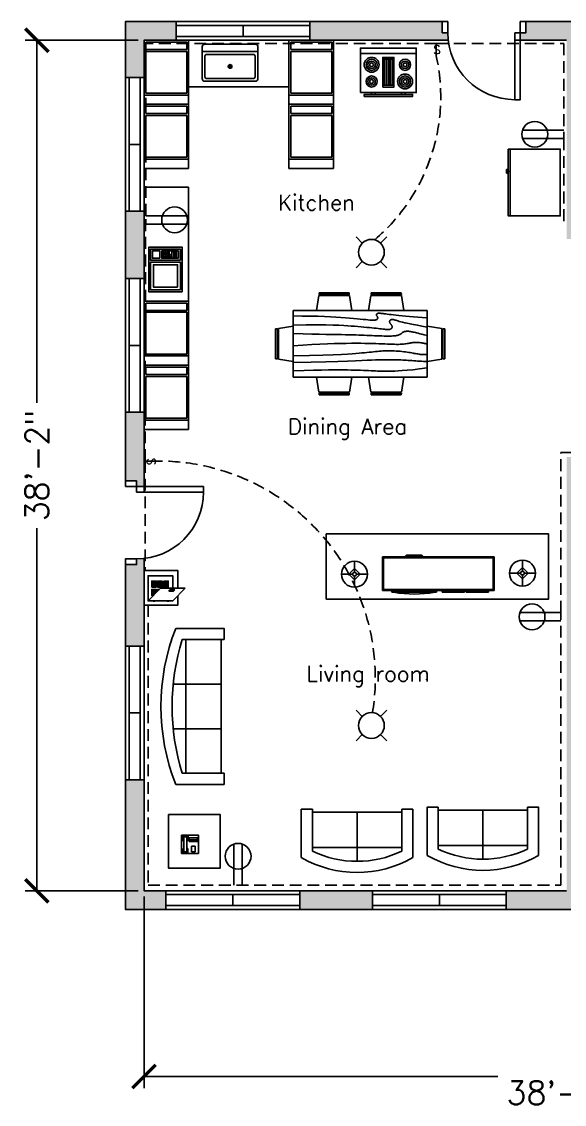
# Model space of a CAD drawing. Header units: inches. Extents: x 1316 to 2457, y 1792 to 2375.
# Drawn here: x 1858 to 2150, y 1792 to 2375 of the extents above; entities that cross this region are included whole.
import ezdxf

# ---------------------------------------------------------------- set-up
doc = ezdxf.new("R2010")
doc.units = ezdxf.units.IN
doc.linetypes.add('HIDDEN', pattern=[9.525, 6.35, -3.175])
for name, color, linetype in [('Blocks', 4, 'Continuous'), ('Dim', 11, 'Continuous'), ('Door', 6, 'Continuous'), ('Electrical', 50, 'Continuous'), ('Electrical Hidden', 110, 'HIDDEN'), ('Hatches', 3, 'Continuous'), ('Text', 40, 'Continuous'), ('Window', 30, 'Continuous')]:
    doc.layers.add(name, color=color, linetype=linetype)
doc.styles.get("Standard").update_dxf_attribs({"font": 'simplex.shx'})
doc.dimstyles.new('Dim', dxfattribs={"dimscale": 5, "dimtxt": 2.5, "dimasz": 2.5, "dimexe": 1.25, "dimexo": 0.625, "dimtad": 0, "dimlunit": 4, "dimtxsty": 'Standard', "dimblk": 'ARCHTICK', "dimcen": 2.5, "dimadec": 0, "dimazin": 0, "dimtfac": 1, "dimtmove": 0, "dimatfit": 3, "dimfxl": 1, "dimarcsym": 0})

# ---------------------------------------------------------------- blocks, each defined once
blk = doc.blocks.new('Window2')
at = {"layer": 'Window'}
for p, q in [((-72, 10), (0, 10)), ((-72, 0), (-72, 10)), ((-72, 8), (0, 8)), ((-36, 8), (-36, 2)), ((0, 10), (0, 0)), ((0, 2), (-72, 2)), ((0, 0), (-72, 0))]:
    blk.add_line(p, q, dxfattribs=at)
blk = doc.blocks.new('Door1')
at = {"layer": 'Door'}
for points in [[(-6, 6), (-3, 6), (-3, 42), (-6, 42)], [(-45, 0), (-42, 0), (-42, 6), (-45, 6)], [(-3, 0), (0, 0), (0, 6), (-3, 6)]]:
    blk.add_lwpolyline(points, close=True, dxfattribs=at)
blk.add_arc((-6, 6), 36, 90, 180, dxfattribs=at)
blk = doc.blocks.new('Dining Set - 36 x 72 in.')
at = {"linetype": 'Continuous'}
for p, q in [((-22.2343, 26.00059), (-23.4847, 17.99762)), ((-22.2304, 26), (-5.7608, 26)), ((-22, 27.5), (-22.1562, 26.50042)), ((-5.8416, 26.5), (-22.1534, 26.5)), ((-22, 27.5), (-6, 27.5)), ((-5.8437, 26.49966), (-6, 27.5)), ((-4.5152, 17.99762), (-5.7655, 25.99926)), ((5.7657, 26.00059), (4.5153, 17.99762)), ((5.7696, 26), (22.2392, 26)), ((6, 27.5), (5.8438, 26.50042)), ((22.1584, 26.5), (5.8466, 26.5)), ((6, 27.5), (22, 27.5)), ((22.1563, 26.49966), (22, 27.5)), ((23.4848, 17.99762), (22.2345, 25.99926)), ((36, 18), (-36, 18)), ((-36, 18), (-36, -18)), ((36, -18), (36, 18)), ((-45.5, 8), (-44.5004, 8.15617)), ((-45.5, 8), (-45.5, -8)), ((-44.5, -8.15843), (-44.5, 8.15338)), ((-44.0006, 8.23428), (-35.9976, 9.48474)), ((-44, 8.23041), (-44, -8.23915)), ((44.0006, 8.23428), (35.9976, 9.48474)), ((44, 8.23041), (44, -8.23915)), ((44.5, -8.15843), (44.5, 8.15338)), ((45.5, 8), (44.5005, 8.15617)), ((45.5, 8), (45.5, -8)), ((-44.4997, -8.15631), (-45.5, -8)), ((-35.9976, -9.48476), (-43.9993, -8.2345)), ((35.9976, -9.48476), (43.9993, -8.2345)), ((44.4997, -8.15631), (45.5, -8)), ((-36, -18), (36, -18)), ((-22.2343, -26.0006), (-23.4847, -17.99762)), ((-4.5152, -17.99762), (-5.7655, -25.99928)), ((5.7657, -26.0006), (4.5153, -17.99762)), ((23.4848, -17.99762), (22.2345, -25.99928)), ((-22.2304, -26), (-5.7608, -26)), ((-22, -27.5), (-22.1562, -26.50044)), ((-5.8416, -26.5), (-22.1534, -26.5)), ((-22, -27.5), (-6, -27.5)), ((-5.8437, -26.49967), (-6, -27.5)), ((5.7696, -26), (22.2392, -26)), ((6, -27.5), (5.8438, -26.50044)), ((22.1584, -26.5), (5.8466, -26.5)), ((6, -27.5), (22, -27.5)), ((22.1563, -26.49967), (22, -27.5))]:
    blk.add_line(p, q, dxfattribs=at)
for points in [[(-36, 15), (-31.1772, 14.97754), (-26.8079, 14.91406), (-22.8538, 14.81543), (-19.276, 14.6875), (-16.0362, 14.53613), (-13.0957, 14.36718), (-10.4159, 14.18652), (-7.9583, 14), (-5.6904, 13.81315), (-3.6035, 13.63021), (-1.6954, 13.45508), (0.0365, 13.29166), (1.5945, 13.14388), (2.9811, 13.01562), (4.1988, 12.9108), (5.25, 12.83333), (6.1393, 12.78613), (6.8802, 12.76823), (7.4883, 12.77767), (7.9792, 12.8125), (8.3685, 12.87077), (8.6719, 12.95052), (8.9049, 13.0498), (9.0833, 13.16666), (9.2205, 13.29899), (9.3216, 13.44401), (9.3895, 13.59879), (9.4271, 13.76041), (9.4373, 13.92594), (9.4232, 14.09245), (9.3875, 14.257), (9.3333, 14.41666), (9.2638, 14.56917), (9.1836, 14.71484), (9.0975, 14.85465), (9.0104, 14.98958), (8.9272, 15.1206), (8.8529, 15.2487), (8.7922, 15.37483), (8.75, 15.5), (8.7305, 15.62467), (8.7344, 15.74739), (8.7617, 15.86621), (8.8125, 15.97916), (8.8867, 16.08431), (8.9844, 16.17968), (9.1055, 16.26334), (9.25, 16.33333), (9.4189, 16.38802), (9.6172, 16.42708), (9.8506, 16.45052), (10.125, 16.45833), (10.4463, 16.45052), (10.8203, 16.42708), (11.2529, 16.38802), (11.75, 16.33333), (12.3184, 16.26318), (12.9694, 16.17838), (13.7151, 16.07991), (14.5677, 15.96875), (15.5395, 15.84586), (16.6426, 15.71224), (17.8893, 15.56884), (19.2917, 15.41666), (20.859, 15.25667), (22.5879, 15.08984), (24.4721, 14.91715), (26.5052, 14.73958), (28.6809, 14.5581), (30.9929, 14.3737), (33.4347, 14.18733), (36, 14)], [(-36, 10), (-28.9766, 10.14274), (-23.1725, 10.20442), (-18.4241, 10.19775), (-14.5677, 10.13541), (-11.4399, 10.03011), (-8.877, 9.89453), (-6.7154, 9.74137), (-4.7917, 9.58333), (-2.9698, 9.43082), (-1.2246, 9.28515), (0.4415, 9.14534), (2.026, 9.01041), (3.5266, 8.87939), (4.9408, 8.7513), (6.266, 8.62516), (7.5, 8.5), (8.6411, 8.37549), (9.6914, 8.2539), (10.6538, 8.13818), (11.5312, 8.03125), (12.3267, 7.93603), (13.043, 7.85547), (13.6831, 7.79248), (14.25, 7.75), (14.7471, 7.7303), (15.1797, 7.73307), (15.5537, 7.75732), (15.875, 7.80208), (16.1494, 7.86637), (16.3828, 7.94922), (16.5811, 8.04964), (16.75, 8.16666), (16.8944, 8.29915), (17.0143, 8.44531), (17.1089, 8.60319), (17.1771, 8.77083), (17.218, 8.94629), (17.2305, 9.1276), (17.2137, 9.31282), (17.1667, 9.5), (17.0895, 9.6875), (16.987, 9.875), (16.8649, 10.0625), (16.7292, 10.25), (16.5856, 10.4375), (16.4401, 10.625), (16.2985, 10.8125), (16.1667, 11), (16.05, 11.18733), (15.9518, 11.3737), (15.8752, 11.5581), (15.8229, 11.73958), (15.798, 11.91715), (15.8034, 12.08984), (15.842, 12.25667), (15.9167, 12.41666), (16.0295, 12.56836), (16.1784, 12.70833), (16.3605, 12.83268), (16.5729, 12.9375), (16.8127, 13.01888), (17.0768, 13.07291), (17.3625, 13.0957), (17.6667, 13.08333), (17.9894, 13.03312), (18.3418, 12.94726), (18.7382, 12.82918), (19.1927, 12.68229), (19.7195, 12.51001), (20.3327, 12.31575), (21.0465, 12.10294), (21.875, 11.875), (22.8357, 11.63354), (23.959, 11.37304), (25.2786, 11.08618), (26.8282, 10.76562), (28.6414, 10.40405), (30.752, 9.99414), (33.1936, 9.52856), (36, 9)], [(-36, 5.5), (-30.7157, 5.3348), (-26.069, 5.20963), (-21.9946, 5.11767), (-18.4271, 5.05208), (-15.3009, 5.00602), (-12.5508, 4.97265), (-10.1112, 4.94515), (-7.9167, 4.91666), (-5.909, 4.88167), (-4.0586, 4.83984), (-2.3429, 4.79215), (-0.7396, 4.73958), (0.7739, 4.6831), (2.22, 4.6237), (3.6213, 4.56233), (5, 4.5), (6.373, 4.43782), (7.7344, 4.3776), (9.0723, 4.32129), (10.375, 4.27083), (11.6309, 4.22819), (12.8281, 4.19531), (13.9551, 4.17415), (15, 4.16666), (15.954, 4.17448), (16.819, 4.19791), (17.6001, 4.23698), (18.3021, 4.29166), (18.9299, 4.36198), (19.4883, 4.44791), (19.9823, 4.54948), (20.4167, 4.66666), (20.7969, 4.79899), (21.1302, 4.94401), (21.4245, 5.09879), (21.6875, 5.26041), (21.9271, 5.42594), (22.1511, 5.59245), (22.3672, 5.757), (22.5834, 5.91666), (22.8065, 6.06868), (23.0404, 6.21093), (23.2879, 6.34147), (23.5521, 6.45833), (23.8358, 6.55957), (24.142, 6.64323), (24.4735, 6.70735), (24.8334, 6.75), (25.2235, 6.76969), (25.642, 6.76692), (26.0858, 6.74267), (26.5521, 6.69791), (27.0379, 6.63362), (27.5404, 6.55078), (28.0565, 6.45036), (28.5834, 6.33333), (29.1242, 6.19987), (29.7071, 6.04687), (30.3661, 5.87044), (31.1354, 5.66666), (32.0493, 5.43164), (33.142, 5.16146), (34.4475, 4.85221), (36, 4.5)], [(-36, -1), (-30.7915, -0.6591), (-26.0195, -0.38216), (-21.6519, -0.16284), (-17.6563, 0.00521), (-14.0005, 0.12833), (-10.6523, 0.21289), (-7.5796, 0.26522), (-4.75, 0.29166), (-2.134, 0.29793), (0.2878, 0.28711), (2.5317, 0.26163), (4.6146, 0.22396), (6.5529, 0.17651), (8.3633, 0.12174), (10.0623, 0.06209), (11.6667, 0), (13.1899, -0.06201), (14.6341, -0.1211), (15.9982, -0.17432), (17.2813, -0.21875), (18.4823, -0.25147), (19.6003, -0.26953), (20.6343, -0.27002), (21.5834, -0.25), (22.4481, -0.20768), (23.2357, -0.14584), (23.9549, -0.06836), (24.6146, 0.02083), (25.2235, 0.11784), (25.7904, 0.21875), (26.3241, 0.31966), (26.8334, 0.41666), (27.3265, 0.50618), (27.8099, 0.58593), (28.2894, 0.65397), (28.7709, 0.70833), (29.2601, 0.74707), (29.763, 0.76823), (30.2855, 0.76985), (30.8334, 0.75), (31.4088, 0.70784), (31.9994, 0.64713), (32.589, 0.57275), (33.1615, 0.48958), (33.7008, 0.4025), (34.1908, 0.3164), (34.6153, 0.23616), (34.9584, 0.16666), (35.2099, 0.11165), (35.3848, 0.07031), (35.504, 0.04069), (35.5886, 0.02083), (35.6594, 0.00879), (35.7377, 0.0026), (35.8442, 0.00032), (36, 0)], [(-36, -6.5), (-27.1843, -6.31267), (-20.084, -6.1263), (-14.469, -5.9419), (-10.1094, -5.76042), (-6.7752, -5.58285), (-4.2363, -5.41016), (-2.2629, -5.24333), (-0.625, -5.08334), (0.8708, -4.93099), (2.2715, -4.78646), (3.5872, -4.64974), (4.8281, -4.52084), (6.0046, -4.39974), (7.127, -4.28646), (8.2053, -4.18099), (9.25, -4.08334), (10.2705, -3.99382), (11.2734, -3.91407), (12.2647, -3.84603), (13.25, -3.79167), (14.2354, -3.75293), (15.2266, -3.73177), (16.2295, -3.73015), (17.25, -3.75), (18.2912, -3.79248), (19.3451, -3.85547), (20.4009, -3.93604), (21.4479, -4.03125), (22.4754, -4.13819), (23.4727, -4.25391), (24.4289, -4.37549), (25.3334, -4.5), (26.1785, -4.62492), (26.9694, -4.74935), (27.7145, -4.87281), (28.4219, -4.99479), (29.1, -5.11483), (29.7572, -5.23242), (30.4016, -5.34709), (31.0417, -5.45834), (31.6837, -5.56437), (32.3262, -5.65821), (32.9658, -5.73153), (33.599, -5.77604), (34.2224, -5.78345), (34.8327, -5.74545), (35.4264, -5.65373), (36, -5.5)], [(-36, -10), (-26.4022, -9.81299), (-18.4675, -9.62891), (-11.9839, -9.45069), (-6.7396, -9.28125), (-2.5226, -9.12354), (0.8789, -8.98047), (3.6769, -8.85498), (6.0833, -8.75), (8.2767, -8.66765), (10.3021, -8.60677), (12.1712, -8.56543), (13.8958, -8.54167), (15.4876, -8.53353), (16.9583, -8.53907), (18.3197, -8.55632), (19.5834, -8.58334), (20.7616, -8.61841), (21.8685, -8.66081), (22.9188, -8.71004), (23.9271, -8.76563), (24.9081, -8.82707), (25.8763, -8.89388), (26.8465, -8.96558), (27.8334, -9.04167), (28.8474, -9.12118), (29.8828, -9.20117), (30.93, -9.27824), (31.9792, -9.34896), (33.0205, -9.40991), (34.0443, -9.45768), (35.0407, -9.48885), (36, -9.5)], [(-36, -14.5), (-30.0881, -14.33513), (-25.0332, -14.21224), (-20.7312, -14.12647), (-17.0781, -14.07292), (-13.97, -14.04671), (-11.3027, -14.04297), (-8.9724, -14.05681), (-6.875, -14.08334), (-4.9224, -14.11833), (-3.0905, -14.16016), (-1.3709, -14.20785), (0.2448, -14.26042), (1.7647, -14.3169), (3.1973, -14.3763), (4.5507, -14.43767), (5.8333, -14.5), (7.0554, -14.5621), (8.235, -14.62175), (9.3922, -14.67652), (10.5469, -14.72396), (11.7192, -14.76164), (12.929, -14.78711), (14.1965, -14.79794), (15.5417, -14.79167), (16.9933, -14.76424), (18.6152, -14.70508), (20.4804, -14.60197), (22.6615, -14.44271), (25.2312, -14.21509), (28.2624, -13.9069), (31.8277, -13.50594), (36, -13)]]:
    blk.add_lwpolyline(points, dxfattribs=at)
blk = doc.blocks.new('Sofa - Roundback Loveseat 5 ft.')
at = {"linetype": 'Continuous'}
for p, q in [((-24, -33.99998), (-24, -11.46958)), ((0, -32.44198), (0, -5.99998)), ((24.00004, -33.99998), (24.00004, -11.46958)), ((-23.9998, -13.38178), (23.99986, -13.38178)), ((-24, -32.44198), (24.00004, -32.44198))]:
    blk.add_line(p, q, dxfattribs=at)
for points in [[(-24, -33.99998), (-30, -33.99998), (-30, -7.99998)], [(30.00004, -7.99998), (30.00004, -33.99998), (24.00004, -33.99998)]]:
    blk.add_lwpolyline(points, dxfattribs=at)
for centre, radius, start, end in [((0, -60.24998), 60.24998, 60.13715, 119.8628), ((0, -61.38438), 55.38444, 64.32083, 115.6792)]:
    blk.add_arc(centre, radius, start, end, dxfattribs=at)
blk = doc.blocks.new('Phone - Desk')
at = {"linetype": 'Continuous'}
for p, q in [((-4.5, -5), (-4.5, 5)), ((-4.5, 5), (4.5, 5)), ((-4, 4.5), (-4, 2)), ((-4, 2), (-3.25, 2)), ((-3.75, 4.5), (-3.75, 2.25)), ((-1.25, 4.5), (-3.75, 4.5)), ((-3.75, 2.25), (-3.25, 2.25)), ((-3.25, 4), (-3.25, -4)), ((-3.25, 4), (-1.75, 4)), ((-1.75, -4), (-1.75, 4)), ((-1.75, 2.25), (-1.25, 2.25)), ((-1.75, 2), (-1, 2)), ((-1.25, 2.25), (-1.25, 4.5)), ((-1, 2), (-1, 4.5)), ((4, 3.5), (-0.5, 3.5)), ((-0.5, 3.5), (-0.5, 1.5)), ((-0.5, 2.5), (4, 2.5)), ((-0.5, 1.5), (4, 1.5)), ((4, 1.5), (4, 3.5)), ((4.5, 5), (4.5, -5)), ((4.5, -5), (-4.5, -5)), ((-3.75, -2.25), (-3.25, -2.25)), ((-3.75, -4.5), (-3.75, -2.25)), ((-1.25, -4.5), (-3.75, -4.5)), ((-3.25, -4), (-1.75, -4)), ((-1.75, -2.25), (-1.25, -2.25)), ((-1.25, -2.25), (-1.25, -4.5)), ((2.75, -1), (0.75, -1)), ((0.75, -1), (0.75, -4)), ((0.75, -4), (2.75, -4)), ((2.75, -4), (2.75, -1))]:
    blk.add_line(p, q, dxfattribs=at)
blk = doc.blocks.new('Entertainment Center')
at = {"linetype": 'Continuous'}
for p, q in [((-4, 0), (-5, -1)), ((4, 0), (-4, 0)), ((5, -1), (4, 0)), ((-17, -19), (-17, -1)), ((-17, -1), (43, -1)), ((-16.5, -18.5), (-16.5, -1.5)), ((-16.5, -1.5), (42.5, -1.5)), ((42.5, -1.5), (42.5, -18.5)), ((43, -1), (43, -19)), ((43, -19), (-17, -19)), ((42.5, -18.5), (-16.5, -18.5)), ((-12, -20), (-12, -19)), ((12, -20), (-12, -20)), ((12, -19), (12, -20)), ((15, -20), (15, -19)), ((27, -20), (15, -20)), ((27, -19), (27, -20)), ((28, -20), (28, -19)), ((40, -20), (28, -20)), ((40, -19), (40, -20))]:
    blk.add_line(p, q, dxfattribs=at)
blk.add_arc((0, 40), 61, 259.6111, 280.3889, dxfattribs=at)
blk = doc.blocks.new('Sofa - Roundback 7 ft.')
at = {"linetype": 'Continuous'}
for p, q in [((-36.000027, -34), (-36.000027, -11.4696)), ((-12.00002, -32.4421), (-12.00003, -6.5971)), ((11.99997, -32.4421), (11.99998, -6.5971)), ((35.99998, -34), (35.99998, -11.4696)), ((-35.999844, -13.3819), (35.9998, -13.3819)), ((-36.000027, -32.4421), (35.99998, -32.4421))]:
    blk.add_line(p, q, dxfattribs=at)
for points in [[(-36.000027, -34), (-42.000027, -34), (-42.000027, -8)], [(41.99998, -8), (41.99998, -34), (35.99998, -34)]]:
    blk.add_lwpolyline(points, dxfattribs=at)
for centre, radius, start, end in [((0, -114.25), 114.25, 68.43141, 111.5686), ((-0.00001, -127.1968), 121.1968, 72.72033, 107.2797)]:
    blk.add_arc(centre, radius, start, end, dxfattribs=at)
blk = doc.blocks.new('Lamp - Table')
at = {"linetype": 'Continuous'}
for p, q in [((0, 7), (0, 1)), ((-1, 0), (-7, 0)), ((0, 3), (-3, 0)), ((-3, 0), (0, -3)), ((3, 0), (0, 3)), ((0, -3), (3, 0)), ((1, 0), (7, 0)), ((0, -1), (0, -7))]:
    blk.add_line(p, q, dxfattribs=at)
for radius in [7, 1]:
    blk.add_circle((0, 0), radius, dxfattribs=at)
blk = doc.blocks.new('Range-Oven - 30 in top')
for p, q in [((0, -3), (30, -3)), ((12, -6), (18, -6)), ((13, -20), (13, -6)), ((14, -6), (14, -20)), ((15, -20), (15, -6)), ((16, -6), (16, -20)), ((17, -20), (17, -6)), ((18, -20), (12, -20)), ((6, -24), (6, -25)), ((8, -25), (8, -24)), ((22, -25), (22, -24)), ((24, -24), (24, -25))]:
    blk.add_line(p, q)
for points in [[(0, -24), (0, 0), (30, 0), (30, -24)], [(12, -21), (12, -5), (18, -5), (18, -21)], [(2, -26), (2, -25), (28, -25), (28, -26)]]:
    blk.add_lwpolyline(points, close=True)
for centre, radius in [((6, -9), 4), ((6, -9), 3), ((6, -9), 2), ((6, -9), 1), ((24, -9), 3), ((24, -9), 2), ((24, -9), 1), ((6, -18), 3), ((6, -18), 2), ((6, -18), 1), ((24, -18), 4), ((24, -18), 3), ((24, -18), 2), ((24, -18), 1)]:
    blk.add_circle(centre, radius)
blk = doc.blocks.new('Refrigerator-2 door - 36 in top')
for p, q in [((0, -26.999999), (36, -26.999999)), ((11, -27.999999), (11, -28.999999)), ((11, -28.999999), (13, -28.999999)), ((12, -26.999999), (12, -28.999999)), ((13, -28.999999), (13, -27.999999))]:
    blk.add_line(p, q)
blk.add_lwpolyline([(0, -27.999999), (0, 0), (36, 0), (36, -27.999999)], close=True)
blk = doc.blocks.new('Sink-single - 30 in top')
blk.add_line((-15, -3.999996), (15, -3.999996))
for points in [[(-13.5, 0), (13.5, 0)], [(-15, -18.499996), (-15, -1.5)], [(-12.5, -5.499996), (12.5, -5.499996)], [(15, -1.5), (15, -18.499996)], [(-13.5, -17.499996), (-13.5, -6.499996)], [(13.5, -6.499996), (13.5, -17.499996)], [(13.5, -19.999996), (-13.5, -19.999996)], [(12.5, -18.499996), (-12.5, -18.499996)]]:
    blk.add_lwpolyline(points)
for radius in [1, 0.5]:
    blk.add_circle((0, -11.999996), radius)
for centre, radius, start, end in [((-13.5, -1.5), 1.5, 90, 180), ((-12.5, -6.499996), 1, 90, 180), ((12.5, -6.499996), 1, 0, 90), ((13.5, -1.5), 1.5, 0, 90), ((-13.5, -18.499996), 1.5, 180, 270), ((-12.5, -17.499996), 1, 180, 270), ((12.5, -17.499996), 1, 270, 0), ((13.5, -18.499996), 1.5, 270, 0)]:
    blk.add_arc(centre, radius, start, end)
blk = doc.blocks.new('Base Cabinet 1 Door - 24 in front')
for p, q in [((0, 0), (0, 34.5)), ((0, 34.5), (24, 34.5)), ((1, 29.5), (1, 33.5)), ((1, 33.5), (23, 33.5)), ((1, 29.5), (23, 29.5)), ((23, 33.5), (23, 29.5)), ((24, 34.5), (24, 0)), ((23, 28.5), (1, 28.5)), ((1, 6), (1, 28.5)), ((23, 28.5), (23, 6)), ((23, 6), (1, 6)), ((0, 5), (24, 5)), ((24, 0), (0, 0))]:
    blk.add_line(p, q)
blk = doc.blocks.new('Microwave')
for p, q in [((18, 10), (22, 10)), ((22, 9), (18, 9)), ((18, 8), (22, 8)), ((22, 7), (18, 7)), ((20, 6), (18, 6)), ((19, 7), (19, 11)), ((19, 6), (19, 7)), ((20, 11), (20, 7)), ((20, 7), (20, 6)), ((21, 7), (21, 11))]:
    blk.add_line(p, q)
for points in [[(0, 0), (0, 18), (24, 18), (24, 0)], [(1, 1), (1, 17), (16, 17), (16, 1)], [(2.5, 2.5), (2.5, 15.5), (14.5, 15.5), (14.5, 2.5)], [(17, 1), (17, 17), (23, 17), (23, 1)], [(18, 12), (18, 16), (22, 16), (22, 12)], [(18, 2), (18, 11), (22, 11), (22, 2)], [(18.5, 4.5), (18.5, 5.5), (21.5, 5.5), (21.5, 4.5)], [(18.5, 3), (18.5, 4), (21.5, 4), (21.5, 3)]]:
    blk.add_lwpolyline(points, close=True)
blk = doc.blocks.new('_ArchTick')
at = {"color": 0, "linetype": 'ByBlock', "const_width": 0.15}
blk.add_lwpolyline([(-0.5, -0.5), (0.5, 0.5)], dxfattribs=at)
blk = doc.blocks.new('*D28')
at = {"layer": 'Defpoints', "color": 0, "transparency": 16777216}
for p in [(1923.57, 1907.1), (2384.37, 1907.1), (2384.37, 1807.13)]:
    blk.add_point(p, dxfattribs=at)
at = {"layer": 'Dim', "color": 0, "lineweight": -2, "transparency": 16777216}
for p, q in [((1923.57, 1903.97), (1923.57, 1800.88)), ((2384.37, 1903.97), (2384.37, 1800.88)), ((1923.57, 1807.13), (2113.94, 1807.13)), ((2384.37, 1807.13), (2194, 1807.13))]:
    blk.add_line(p, q, dxfattribs=at)
at = {"layer": 'Dim', "color": 0, "lineweight": -2, "transparency": 16777216, "xscale": 12.5, "yscale": 12.5, "zscale": 12.5, "rotation": 180}
blk.add_blockref('_ArchTick', (1923.57, 1807.13), dxfattribs=at)
at = {"layer": 'Dim', "color": 0, "lineweight": -2, "transparency": 16777216, "xscale": 12.5, "yscale": 12.5, "zscale": 12.5}
blk.add_blockref('_ArchTick', (2384.37, 1807.13), dxfattribs=at)
at = {"layer": 'Dim', "color": 0, "transparency": 16777216, "insert": (2153.97, 1807.13), "char_height": 12.5, "attachment_point": 5}
blk.add_mtext('38\'-4{\\H1x;\\S3/4;}"', dxfattribs=at)
blk = doc.blocks.new('*D33')
at = {"layer": 'Defpoints', "color": 0, "transparency": 16777216}
for p in [(1923.57, 2365.02), (1865.94, 1907.1), (1923.57, 1907.1)]:
    blk.add_point(p, dxfattribs=at)
at = {"layer": 'Dim', "color": 0, "lineweight": -2, "transparency": 16777216}
for p, q in [((1920.44, 2365.02), (1859.69, 2365.02)), ((1865.94, 2365.02), (1865.94, 2169.84)), ((1865.94, 1907.1), (1865.94, 2102.28)), ((1920.44, 1907.1), (1859.69, 1907.1))]:
    blk.add_line(p, q, dxfattribs=at)
at = {"layer": 'Dim', "color": 0, "lineweight": -2, "transparency": 16777216, "xscale": 12.5, "yscale": 12.5, "zscale": 12.5}
for p, rotation in [((1865.94, 2365.02), 90), ((1865.94, 1907.1), 270)]:
    blk.add_blockref('_ArchTick', p, dxfattribs=dict(at, rotation=rotation))
at = {"layer": 'Dim', "color": 0, "transparency": 16777216, "insert": (1865.94, 2136.06), "char_height": 12.5, "attachment_point": 5, "rotation": 90}
blk.add_mtext('38\'-2"', dxfattribs=at)
blk = doc.blocks.new('*U40')
at = {"layer": 'Electrical'}
blk.add_line((-1.69, -1.69), (1.69, 1.69), dxfattribs=at)
blk = doc.blocks.new('*U41')
at = {"layer": 'Electrical', "color": 0, "linetype": 'ByBlock', "lineweight": -2, "transparency": 16777216}
for p, rotation in [((1250.7, 1285.81), 90.00000000000001), ((1250.7, 1272.6), 180), ((1263.9, 1272.6), 270.0000000000001)]:
    blk.add_blockref('*U40', p, dxfattribs=dict(at, rotation=rotation))
blk.add_blockref('*U40', (1263.9, 1285.81), dxfattribs=at)
blk = doc.blocks.new('*U42')
at = {"layer": 'Electrical'}
blk.add_line((-1.69, -1.69), (1.69, 1.69), dxfattribs=at)
blk = doc.blocks.new('*U43')
at = {"layer": 'Electrical', "color": 0, "linetype": 'ByBlock', "lineweight": -2, "transparency": 16777216}
for p, rotation in [((1250.7, 1285.81), 90.00000000000001), ((1250.7, 1272.6), 180), ((1263.9, 1272.6), 270.0000000000001)]:
    blk.add_blockref('*U42', p, dxfattribs=dict(at, rotation=rotation))
blk.add_blockref('*U42', (1263.9, 1285.81), dxfattribs=at)

msp = doc.modelspace()

# ---------------------------------------------------------------- hatches: boundary and pattern name
at = {"layer": 'Hatches'}
h = msp.add_hatch(color=256, dxfattribs=at)
h.dxf.hatch_style = 1
h.paths.add_polyline_path([(1940.849, 2375.017), (1913.569, 2375.017), (1913.569, 2344.95), (1923.569, 2344.95), (1923.569, 2365.017), (1940.849, 2365.017)])
h.paths.add_polyline_path([(2084.026, 2375.017), (2012.849, 2375.017), (2012.849, 2365.017), (2025.566, 2365.017), (2087.249, 2365.017, -0.0278424), (2087.026, 2369.017), (2084.026, 2369.017)])
h.paths.add_polyline_path([(2172.122, 2375.017), (2129.026, 2375.017), (2129.026, 2369.017), (2126.026, 2369.017), (2126.026, 2365.017), (2150.969, 2365.017), (2150.969, 2258.026), (2161.447, 2258.026), (2161.447, 2264.026), (2156.969, 2264.026), (2156.969, 2365.017), (2172.122, 2365.017)])
h.paths.add_polyline_path([(2276.518, 2375.017), (2244.122, 2375.017), (2244.122, 2365.017), (2276.518, 2365.017)])
h.paths.add_polyline_path([(2394.369, 2375.017), (2348.518, 2375.017), (2348.518, 2365.017), (2384.369, 2365.017), (2384.369, 2352.822), (2394.369, 2352.822)])
h.paths.add_polyline_path([(2394.369, 2280.822), (2384.369, 2280.822), (2384.369, 2264.026), (2227.89, 2264.026), (2221.89, 2264.026), (2206.447, 2264.026), (2206.447, 2258.026), (2261.473, 2258.026), (2261.473, 2254.21), (2267.473, 2254.21), (2267.473, 2258.026), (2384.369, 2258.026), (2384.369, 2237.733), (2394.369, 2237.733)])
h.paths.add_polyline_path([(1923.569, 2272.95), (1913.569, 2272.95), (1913.569, 2236.726), (1923.569, 2236.726)])
h.paths.add_polyline_path([(1923.569, 2164.726), (1913.569, 2164.726), (1913.569, 2127.752), (1919.569, 2127.752), (1919.569, 2124.752), (1923.569, 2124.752)])
h.paths.add_polyline_path([(2176.05, 1907.097), (2156.969, 1907.097), (2156.969, 2134.617), (2163.971, 2134.617), (2163.971, 2140.617), (2150.969, 2140.617), (2150.969, 1907.097), (2118.473, 1907.097), (2118.473, 1897.097), (2176.05, 1897.097)])
h.paths.add_polyline_path([(2394.369, 2044.937), (2384.369, 2044.937), (2384.369, 2012.311), (2394.369, 2012.311)])
h.paths.add_polyline_path([(2394.369, 1940.311), (2384.369, 1940.311), (2384.369, 1907.097), (2358.012, 1907.097), (2358.012, 1897.097), (2394.369, 1897.097)])
h.paths.add_polyline_path([(2286.012, 1907.097), (2248.05, 1907.097), (2248.05, 1897.097), (2286.012, 1897.097)])
h.paths.add_polyline_path([(1923.569, 2085.975, -0.0278424), (1919.569, 2085.752), (1919.569, 2082.752), (1913.569, 2082.752), (1913.569, 2038.828), (1923.569, 2038.828)])
h.paths.add_polyline_path([(1923.569, 1966.828), (1913.569, 1966.828), (1913.569, 1897.097), (1935.323, 1897.097), (1935.323, 1907.097), (1923.569, 1907.097)])
h.paths.add_polyline_path([(2046.473, 1907.097), (2007.323, 1907.097), (2007.323, 1897.097), (2046.473, 1897.097)])
h.paths.add_polyline_path([(2214.971, 2134.617), (2214.971, 2140.617), (2208.971, 2140.617), (2208.971, 2134.617)])
h.paths.add_polyline_path([(2259.971, 2140.617), (2259.971, 2134.617), (2384.369, 2134.617), (2384.369, 2116.937), (2394.369, 2116.937), (2394.369, 2165.733), (2384.369, 2165.733), (2384.369, 2140.617), (2267.473, 2140.617), (2267.473, 2209.21), (2261.473, 2209.21), (2261.473, 2140.617)])

# ---------------------------------------------------------------- linework, layer by layer
for points in [[(2126.026, 2375.017), (2394.369, 2375.017), (2394.369, 1897.097), (1913.569, 1897.097), (1913.569, 2085.752)], [(1913.569, 2124.752), (1913.569, 2375.017), (2087.026, 2375.017)], [(1923.569, 2121.752), (1923.569, 2365.017), (2087.249, 2365.017)], [(2123.026, 2365.017), (2150.969, 2365.017)], [(2150.969, 1907.097), (1923.569, 1907.097), (1923.569, 2085.975)]]:
    msp.add_lwpolyline(points)
at = {"layer": 'Blocks'}
for p, q in [((1947.569, 2339.9), (2001.566, 2339.9)), ((1923.569, 2285.88), (1947.569, 2285.88)), ((1947.569, 2285.88), (1947.569, 2224.534)), ((1925.77, 2063.132), (1932.475, 2070.022)), ((1928.564, 2073.872), (1928.598, 2070.623)), ((1928.611, 2069.335), (1928.645, 2066.086)), ((1929.266, 2070.623), (1929.266, 2073.872)), ((1929.266, 2066.725), (1929.266, 2069.335)), ((1931.694, 2073.872), (1931.727, 2070.623)), ((1931.741, 2069.335), (1931.741, 2069.268)), ((1932.395, 2070.623), (1932.395, 2073.872)), ((1932.475, 2070.022), (1945.721, 2070.022)), ((1935.057, 2073.872), (1935.091, 2070.623)), ((1935.759, 2070.623), (1935.759, 2073.872)), ((1939.016, 2063.132), (1945.721, 2070.022)), ((1936.937, 2068.434), (1937.539, 2069.176)), ((1937.97, 2069.088), (1937.626, 2068.654)), ((1939.78, 2069.088), (1939.436, 2068.654)), ((1939.484, 2068.434), (1940.086, 2069.176)), ((1939.484, 2069.176), (1940.086, 2069.176))]:
    msp.add_line(p, q, dxfattribs=at)
for points in [[(2021.61, 2099.217), (2141.258, 2099.217), (2141.258, 2064.148), (2021.61, 2064.148)], [(1927.745, 2070.623), (1927.745, 2073.872), (1930.144, 2073.872), (1930.144, 2070.623)], [(1928.171, 2070.963), (1928.171, 2071.398), (1929.717, 2071.398), (1929.717, 2070.963)], [(1930.904, 2070.623), (1930.904, 2073.872), (1933.302, 2073.872), (1933.302, 2070.623)], [(1931.332, 2070.963), (1931.332, 2071.398), (1932.878, 2071.398), (1932.878, 2070.963)], [(1934.238, 2070.623), (1934.238, 2073.872), (1936.636, 2073.872), (1936.636, 2070.623)], [(1934.66, 2070.963), (1934.66, 2071.398), (1936.206, 2071.398), (1936.206, 2070.963)], [(1928.171, 2068.51), (1928.171, 2068.945), (1929.717, 2068.945), (1929.717, 2068.51)], [(1928.465, 2062.986), (1928.465, 2063.271), (1929.389, 2063.271), (1929.389, 2062.986)], [(1935.975, 2062.986), (1935.975, 2063.271), (1936.899, 2063.271), (1936.899, 2062.986)], [(1936.775, 1948.233), (1964.51, 1948.233), (1964.51, 1919.275), (1936.775, 1919.275)]]:
    msp.add_lwpolyline(points, close=True, dxfattribs=at)
for points in [[(1941.688, 2065.878), (1941.688, 2060.871), (1923.569, 2060.871), (1923.569, 2079.609), (1941.688, 2079.609), (1941.688, 2070.022)], [(1928.465, 2063.132), (1925.77, 2063.132), (1925.77, 2076.744), (1939.016, 2076.744), (1939.016, 2070.022)], [(1928.645, 2066.086), (1927.745, 2066.086), (1927.745, 2069.335), (1930.144, 2069.335), (1930.144, 2067.626)], [(1930.904, 2068.408), (1930.904, 2069.335), (1931.807, 2069.335)], [(1931.332, 2068.847), (1931.332, 2068.945), (1931.427, 2068.945)], [(1939.484, 2068.434), (1936.937, 2068.434)], [(1937.539, 2069.176), (1939.484, 2069.176)], [(1939.436, 2068.654), (1937.626, 2068.654)], [(1937.97, 2069.088), (1939.78, 2069.088)], [(1939.016, 2063.132), (1929.389, 2063.132)]]:
    msp.add_lwpolyline(points, dxfattribs=at)
at = {"layer": 'Electrical'}
for p, q in [((2080.827, 2363.249), (2080.827, 2356.566)), ((2140.391, 2316.621), (2127.259, 2316.621)), ((2140.391, 2316.621), (2149.389, 2316.621)), ((2140.007, 2312.121), (2127.259, 2312.121)), ((2149.389, 2312.121), (2140.391, 2312.121)), ((1924.469, 2270.556), (1933.467, 2270.556)), ((1933.851, 2270.556), (1946.599, 2270.556)), ((1933.467, 2266.056), (1924.469, 2266.056)), ((1933.467, 2266.056), (1946.599, 2266.056)), ((1930.824, 2138.483), (1924.14, 2138.483)), ((2138.92, 2056.858), (2125.788, 2056.858)), ((2138.536, 2052.358), (2125.788, 2052.358)), ((2138.92, 2056.858), (2147.918, 2056.858)), ((2147.918, 2052.358), (2138.92, 2052.358)), ((2075.599, 2021.017), (2075.599, 2020.634)), ((1971.944, 1919.505), (1971.944, 1932.253)), ((1976.444, 1919.121), (1976.444, 1932.253)), ((1971.944, 1910.123), (1971.944, 1919.121)), ((1976.444, 1919.121), (1976.444, 1910.123))]:
    msp.add_line(p, q, dxfattribs=at)
for centre in [(2133.825, 2314.371), (1940.033, 2268.306), (2045.917, 2250.863), (2132.354, 2054.608), (2045.917, 1996.071), (1974.194, 1925.687)]:
    msp.add_circle(centre, 6.941, dxfattribs=at)
at = {"layer": 'Electrical Hidden'}
for p, q in [((1924.469, 2270.556), (1924.469, 2363.249)), ((2080.827, 2363.249), (1924.469, 2363.249)), ((2080.827, 2363.249), (2149.389, 2363.249)), ((2149.389, 2363.249), (2149.389, 2312.121)), ((2149.389, 2312.121), (2149.389, 2266.782)), ((1924.14, 2138.483), (1924.469, 2270.556)), ((2147.918, 2056.858), (2147.918, 2143.064)), ((2147.918, 2143.064), (2158.346, 2143.064)), ((1924.14, 2138.483), (1924.14, 2079.609)), ((1925.77, 2060.871), (1925.77, 1910.123)), ((2147.918, 1910.123), (2147.918, 2056.858)), ((1925.77, 1910.123), (2147.918, 1910.123))]:
    msp.add_line(p, q, dxfattribs=at)
for centre, radius, start, end in [((1981.848, 2334.659), 101.375, 310.500671, 12.479591), ((1931.302, 2021.76), 116.724, 350.744409, 90.234959)]:
    msp.add_arc(centre, radius, start, end, dxfattribs=at)

# ---------------------------------------------------------------- block references
at = {"layer": 'Blocks'}
for name, p in [('Base Cabinet 1 Door - 24 in front', (1923.569, 2330.517)), ('Sink-single - 30 in top', (1969.857, 2362.889)), ('Base Cabinet 1 Door - 24 in front', (2001.566, 2330.517)), ('Range-Oven - 30 in top', (2040.029, 2360.806)), ('Base Cabinet 1 Door - 24 in front', (1923.569, 2296.017)), ('Base Cabinet 1 Door - 24 in front', (2001.566, 2296.017)), ('Dining Set - 36 x 72 in.', (2039.878, 2201.563)), ('Base Cabinet 1 Door - 24 in front', (1923.569, 2190.034)), ('Base Cabinet 1 Door - 24 in front', (1923.569, 2155.534)), ('Entertainment Center', (2068.975, 2087.825)), ('Lamp - Table', (2036.839, 2077.525)), ('Lamp - Table', (2127.185, 2078.131)), ('Phone - Desk', (1948.312, 1932.116))]:
    msp.add_blockref(name, p, dxfattribs=at)
for name, p, rotation in [('Refrigerator-2 door - 36 in top', (2147.543, 2306.408), 270), ('Microwave', (1944.117, 2229.607), 90), ('Sofa - Roundback 7 ft.', (1932.665, 2006.372), 90), ('Sofa - Roundback Loveseat 5 ft.', (2038.201, 1916.969), 180), ('Sofa - Roundback Loveseat 5 ft.', (2105.903, 1918.11), 180)]:
    msp.add_blockref(name, p, dxfattribs=dict(at, rotation=rotation))
at = {"layer": 'Electrical'}
for name, p in [('*U43', (788.619, 971.657)), ('*U41', (788.619, 716.865))]:
    msp.add_blockref(name, p, dxfattribs=at)
at = {"layer": 'Window'}
for p in [(2012.849, 2365.017), (2007.323, 1897.097), (2118.473, 1897.097)]:
    msp.add_blockref('Window2', p, dxfattribs=at)
at = {"layer": 'Window', "xscale": -1}
for p, rotation in [((2129.026, 2375.017), 180), ((1913.569, 2127.752), 270)]:
    msp.add_blockref('Door1', p, dxfattribs=dict(at, rotation=rotation))
at = {"layer": 'Window', "rotation": 90}
for p in [(1923.569, 2344.95), (1923.569, 2236.726), (1923.569, 2038.828)]:
    msp.add_blockref('Window2', p, dxfattribs=at)

# ---------------------------------------------------------------- texts
at = {"layer": 'Electrical', "insert": (2079.276, 2362.19), "char_height": 4.5, "attachment_point": 1}
msp.add_mtext_dynamic_manual_height_columns('S', width=20.45404, gutter_width=12.5, heights=[0], dxfattribs=at)
at = {"layer": 'Electrical', "insert": (1929.764, 2140.035), "char_height": 4.5, "attachment_point": 1, "rotation": 270}
msp.add_mtext_dynamic_manual_height_columns('S', width=20.45404, gutter_width=12.5, heights=[0], dxfattribs=at)
at = {"layer": 'Text', "char_height": 8.4, "attachment_point": 1}
for s, insert in [('Kitchen', (1995.69, 2281.838)), ('Dining Area', (2001.029, 2161.25)), ('Living room', (2011.057, 2028.134))]:
    msp.add_mtext_dynamic_manual_height_columns(s, width=128.15843, gutter_width=12.5, heights=[0], dxfattribs=dict(at, insert=insert))

# ---------------------------------------------------------------- dimensions: what is measured, and where the dimension line sits
at = {"layer": 'Dim'}
dim = msp.add_linear_dim(base=(1865.941, 1907.097), p1=(1923.569, 2365.017), p2=(1923.569, 1907.097), angle=90, dimstyle='Dim', dxfattribs=at)
dim.commit()
dim.dimension.update_dxf_attribs({"geometry": '*D33', "text_midpoint": (1865.941, 2136.057)})
dim = msp.add_linear_dim(base=(2384.369, 1807.13), p1=(1923.569, 1907.097), p2=(2384.369, 1907.097), dimstyle='Dim', dxfattribs=at)
dim.commit()
dim.dimension.update_dxf_attribs({"geometry": '*D28', "text_midpoint": (2153.969, 1807.13), "dimtype": 160})

doc.saveas('drawing.dxf')
